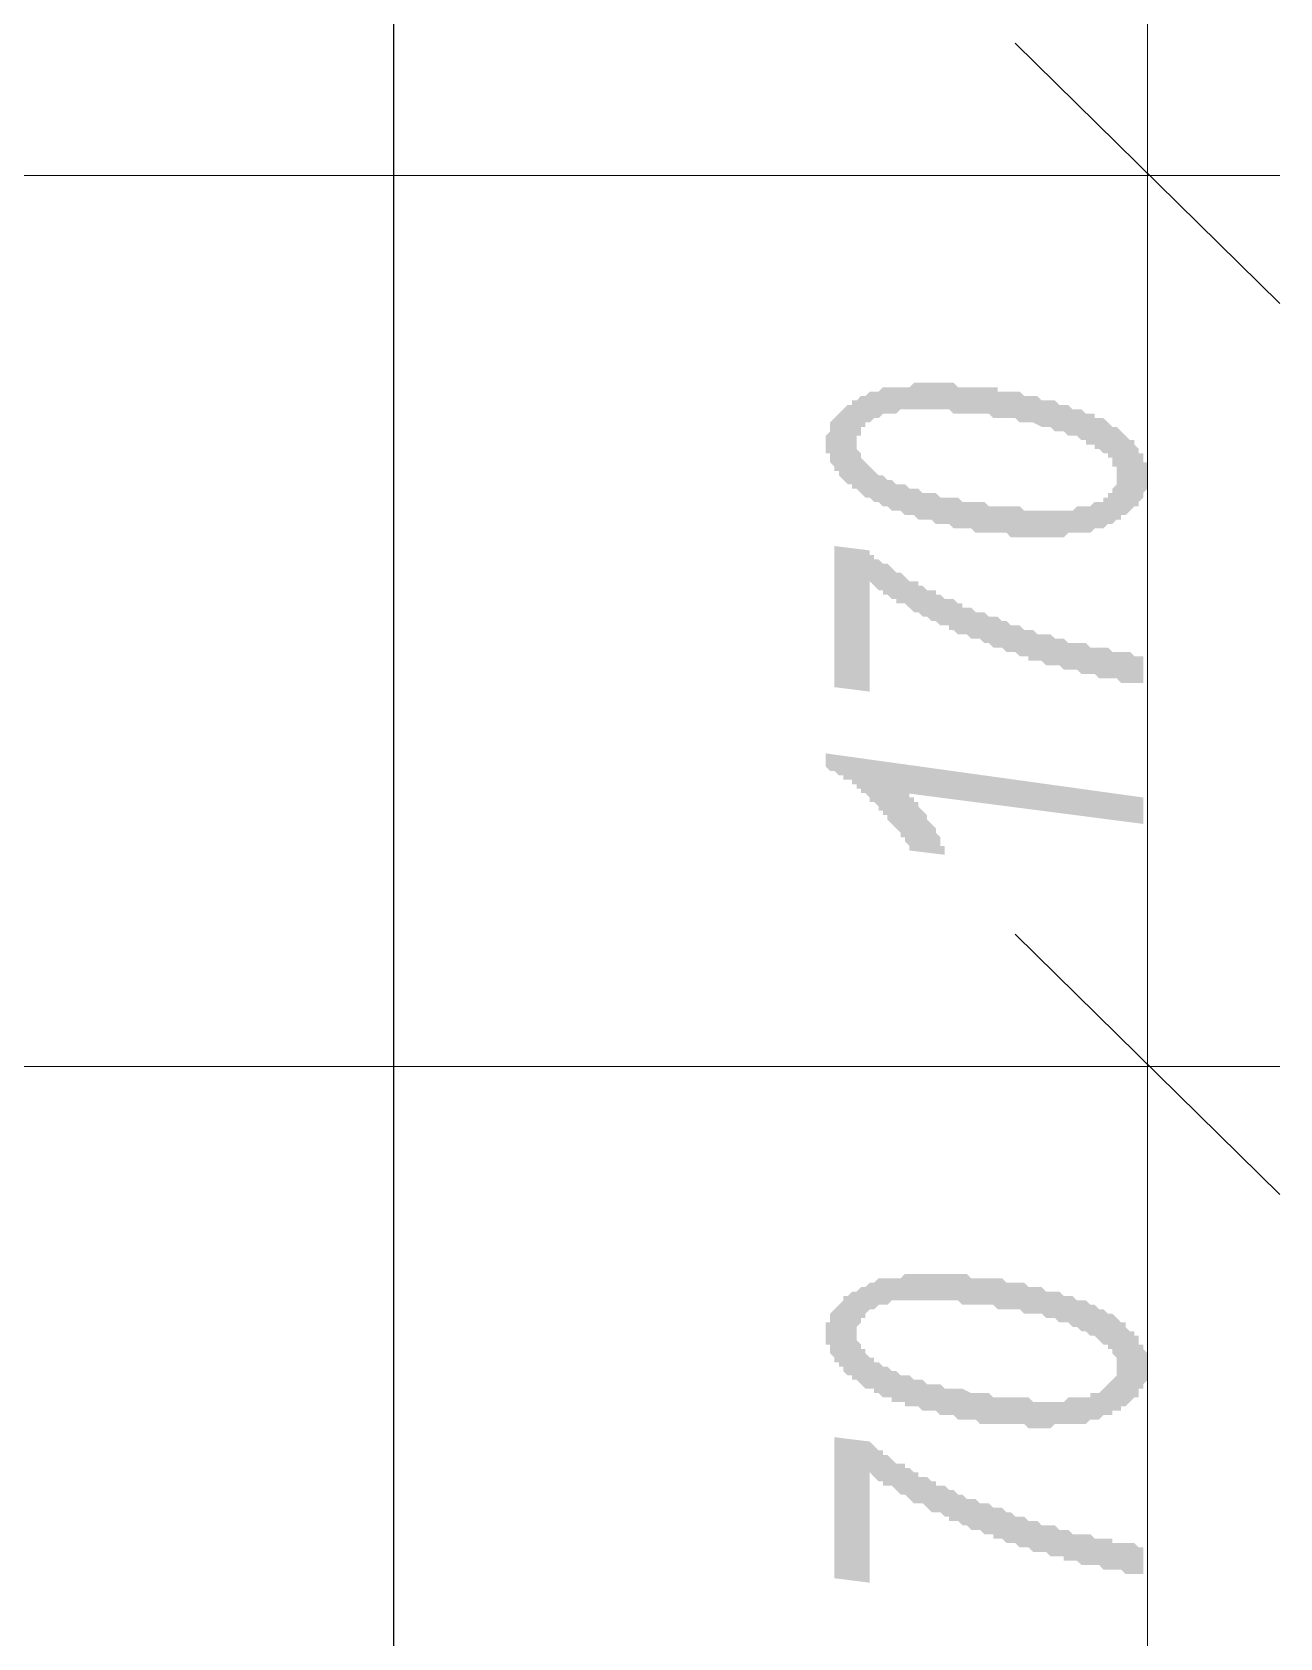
# Model space of a CAD drawing. Header units: millimetres. Extents: x 1372 to 666090, y 1285 to 31551.
# Drawn here: x 612257 to 613438, y 7291 to 8810 of the extents above; entities that cross this region are included whole.
import ezdxf

# ---------------------------------------------------------------- set-up
doc = ezdxf.new("R2010")
doc.units = ezdxf.units.MM
doc.layers.add('PDF _0', color=7, linetype='Continuous')

msp = doc.modelspace()

# ---------------------------------------------------------------- hatches: boundary and pattern name
at = {"layer": 'PDF _0', "transparency": 33554559}
h = msp.add_hatch(color=256, dxfattribs=at)
h.paths.add_polyline_path([(613208.3, 8332), (613204.1, 8332), (613199.9, 8332), (613199.9, 8332), (613195.8, 8332), (613191.6, 8332), (613187.4, 8332), (613183.2, 8332), (613179.1, 8336.2), (613174.9, 8336.2), (613170.7, 8336.2), (613166.6, 8336.2), (613162.4, 8336.2), (613158.2, 8336.2), (613154, 8336.2), (613149.9, 8336.2), (613145.7, 8340.3), (613141.5, 8340.3), (613137.4, 8340.3), (613133.2, 8340.3), (613129, 8340.3), (613124.8, 8344.5), (613120.7, 8344.5), (613116.5, 8344.5), (613112.3, 8344.5), (613108.2, 8348.7), (613104, 8348.7), (613099.8, 8348.7), (613095.7, 8348.7), (613091.5, 8352.9), (613087.3, 8352.9), (613083.1, 8352.9), (613083.1, 8352.9), (613079, 8357), (613074.8, 8357), (613070.6, 8357), (613070.6, 8357), (613066.5, 8361.2), (613062.3, 8361.2), (613058.1, 8365.4), (613053.9, 8365.4), (613053.9, 8365.4), (613049.8, 8369.5), (613045.6, 8369.5), (613041.4, 8373.7), (613041.4, 8373.7), (613037.3, 8377.9), (613037.3, 8377.9), (613033.1, 8377.9), (613033.1, 8382.1), (613028.9, 8382.1), (613024.7, 8386.2), (613024.7, 8386.2), (613020.6, 8390.4), (613020.6, 8394.6), (613016.4, 8394.6), (613016.4, 8398.7), (613016.4, 8398.7), (613012.2, 8402.9), (613012.2, 8402.9), (613012.2, 8407.1), (613012.2, 8411.3), (613008.1, 8411.3), (613008.1, 8415.4), (613008.1, 8419.6), (613008.1, 8419.6), (613008.1, 8423.8), (613008.1, 8427.9), (613008.1, 8427.9), (613012.2, 8432.1), (613012.2, 8436.3), (613012.2, 8436.3), (613012.2, 8440.5), (613016.4, 8444.6), (613016.4, 8444.6), (613020.6, 8448.8), (613020.6, 8448.8), (613024.7, 8453), (613024.7, 8453), (613028.9, 8457.1), (613033.1, 8457.1), (613033.1, 8461.3), (613037.3, 8461.3), (613041.4, 8465.5), (613041.4, 8465.5), (613045.6, 8465.5), (613049.8, 8469.7), (613053.9, 8469.7), (613053.9, 8469.7), (613058.1, 8469.7), (613062.3, 8473.8), (613066.5, 8473.8), (613070.6, 8473.8), (613074.8, 8473.8), (613079, 8473.8), (613083.1, 8473.8), (613087.3, 8473.8), (613091.5, 8478), (613095.7, 8478), (613099.8, 8478), (613104, 8478), (613108.2, 8478), (613112.3, 8478), (613116.5, 8478), (613120.7, 8478), (613124.8, 8478), (613129, 8478), (613133.2, 8473.8), (613137.4, 8473.8), (613141.5, 8473.8), (613145.7, 8473.8), (613149.9, 8473.8), (613154, 8473.8), (613158.2, 8473.8), (613162.4, 8473.8), (613166.6, 8473.8), (613170.7, 8473.8), (613170.7, 8469.7), (613174.9, 8469.7), (613179.1, 8469.7), (613183.2, 8469.7), (613187.4, 8469.7), (613191.6, 8469.7), (613195.8, 8465.5), (613199.9, 8465.5), (613204.1, 8465.5), (613204.1, 8465.5), (613208.3, 8465.5), (613212.4, 8461.3), (613216.6, 8461.3), (613220.8, 8461.3), (613225, 8461.3), (613229.1, 8457.1), (613233.3, 8457.1), (613237.5, 8457.1), (613241.6, 8453), (613245.8, 8453), (613250, 8453), (613254.2, 8448.8), (613258.3, 8448.8), (613262.5, 8448.8), (613262.5, 8444.6), (613266.7, 8444.6), (613270.8, 8444.6), (613275, 8440.5), (613275, 8440.5), (613279.2, 8436.3), (613283.4, 8436.3), (613283.4, 8436.3), (613287.5, 8432.1), (613287.5, 8432.1), (613291.7, 8427.9), (613291.7, 8427.9), (613295.9, 8423.8), (613300, 8423.8), (613300, 8419.6), (613304.2, 8415.4), (613304.2, 8415.4), (613304.2, 8411.3), (613308.4, 8411.3), (613308.4, 8407.1), (613308.4, 8402.9), (613312.6, 8402.9), (613312.6, 8398.7), (613312.6, 8394.6), (613312.6, 8394.6), (613312.6, 8390.4), (613312.6, 8390.4), (613312.6, 8386.2), (613312.6, 8382.1), (613312.6, 8377.9), (613312.6, 8377.9), (613308.4, 8373.7), (613308.4, 8373.7), (613308.4, 8369.5), (613304.2, 8365.4), (613304.2, 8365.4), (613304.2, 8361.2), (613300, 8361.2), (613295.9, 8357), (613295.9, 8357), (613291.7, 8352.9), (613287.5, 8352.9), (613287.5, 8348.7), (613283.4, 8348.7), (613279.2, 8344.5), (613279.2, 8344.5), (613275, 8344.5), (613270.8, 8340.3), (613266.7, 8340.3), (613266.7, 8340.3), (613262.5, 8340.3), (613258.3, 8336.2), (613254.2, 8336.2), (613250, 8336.2), (613245.8, 8336.2), (613241.6, 8336.2), (613237.5, 8336.2), (613233.3, 8332), (613229.1, 8332), (613225, 8332), (613220.8, 8332), (613216.6, 8332), (613208.3, 8332), (613208.3, 8332)], flags=0)
h.paths.add_polyline_path([(613220.8, 8357), (613225, 8357), (613229.1, 8357), (613233.3, 8357), (613237.5, 8357), (613241.6, 8357), (613245.8, 8361.2), (613250, 8361.2), (613254.2, 8361.2), (613258.3, 8361.2), (613258.3, 8361.2), (613262.5, 8365.4), (613266.7, 8365.4), (613270.8, 8365.4), (613270.8, 8369.5), (613275, 8369.5), (613275, 8373.7), (613279.2, 8373.7), (613279.2, 8377.9), (613283.4, 8382.1), (613283.4, 8382.1), (613283.4, 8386.2), (613283.4, 8390.4), (613283.4, 8390.4), (613283.4, 8390.4), (613283.4, 8394.6), (613283.4, 8398.7), (613279.2, 8398.7), (613279.2, 8402.9), (613279.2, 8407.1), (613275, 8407.1), (613275, 8411.3), (613270.8, 8411.3), (613266.7, 8415.4), (613262.5, 8415.4), (613262.5, 8415.4), (613262.5, 8419.6), (613258.3, 8419.6), (613254.2, 8419.6), (613254.2, 8423.8), (613250, 8423.8), (613245.8, 8427.9), (613245.8, 8427.9), (613241.6, 8427.9), (613237.5, 8427.9), (613233.3, 8432.1), (613229.1, 8432.1), (613225, 8432.1), (613220.8, 8436.3), (613216.6, 8436.3), (613216.6, 8436.3), (613212.4, 8436.3), (613204.1, 8440.5), (613199.9, 8440.5), (613195.8, 8440.5), (613191.6, 8440.5), (613187.4, 8444.6), (613183.2, 8444.6), (613179.1, 8444.6), (613174.9, 8444.6), (613170.7, 8444.6), (613166.6, 8444.6), (613162.4, 8448.8), (613154, 8448.8), (613149.9, 8448.8), (613145.7, 8448.8), (613141.5, 8448.8), (613137.4, 8448.8), (613133.2, 8448.8), (613129, 8448.8), (613124.8, 8453), (613124.8, 8453), (613120.7, 8453), (613116.5, 8453), (613112.3, 8453), (613108.2, 8453), (613104, 8453), (613104, 8453), (613099.8, 8453), (613095.7, 8453), (613087.3, 8453), (613083.1, 8453), (613079, 8453), (613074.8, 8448.8), (613070.6, 8448.8), (613066.5, 8448.8), (613062.3, 8448.8), (613062.3, 8448.8), (613058.1, 8444.6), (613053.9, 8444.6), (613053.9, 8444.6), (613049.8, 8440.5), (613045.6, 8440.5), (613045.6, 8436.3), (613041.4, 8436.3), (613041.4, 8432.1), (613041.4, 8427.9), (613037.3, 8427.9), (613037.3, 8423.8), (613037.3, 8419.6), (613037.3, 8419.6), (613037.3, 8419.6), (613037.3, 8415.4), (613041.4, 8411.3), (613041.4, 8411.3), (613041.4, 8407.1), (613045.6, 8402.9), (613045.6, 8402.9), (613049.8, 8398.7), (613049.8, 8398.7), (613053.9, 8394.6), (613053.9, 8394.6), (613058.1, 8390.4), (613062.3, 8390.4), (613066.5, 8386.2), (613070.6, 8386.2), (613070.6, 8386.2), (613074.8, 8382.1), (613079, 8382.1), (613079, 8382.1), (613083.1, 8382.1), (613087.3, 8377.9), (613091.5, 8377.9), (613091.5, 8377.9), (613095.7, 8377.9), (613099.8, 8373.7), (613104, 8373.7), (613108.2, 8373.7), (613112.3, 8373.7), (613116.5, 8369.5), (613120.7, 8369.5), (613124.8, 8369.5), (613129, 8369.5), (613133.2, 8369.5), (613137.4, 8365.4), (613145.7, 8365.4), (613149.9, 8365.4), (613154, 8365.4), (613158.2, 8365.4), (613162.4, 8361.2), (613166.6, 8361.2), (613170.7, 8361.2), (613179.1, 8361.2), (613183.2, 8361.2), (613187.4, 8361.2), (613191.6, 8361.2), (613195.8, 8357), (613195.8, 8357), (613199.9, 8357), (613204.1, 8357), (613208.3, 8357), (613212.4, 8357), (613216.6, 8357), (613216.6, 8357), (613220.8, 8357)], flags=0)
for points in [[(613308.4, 8194.3), (613304.2, 8194.3), (613300, 8194.3), (613295.9, 8194.3), (613291.7, 8194.3), (613291.7, 8194.3), (613287.5, 8194.3), (613283.4, 8198.5), (613279.2, 8198.5), (613275, 8198.5), (613270.8, 8198.5), (613266.7, 8198.5), (613262.5, 8202.7), (613258.3, 8202.7), (613254.2, 8202.7), (613250, 8202.7), (613245.8, 8206.9), (613241.6, 8206.9), (613237.5, 8206.9), (613233.3, 8206.9), (613233.3, 8206.9), (613229.1, 8211), (613225, 8211), (613220.8, 8211), (613216.6, 8211), (613212.4, 8215.2), (613208.3, 8215.2), (613204.1, 8215.2), (613199.9, 8215.2), (613199.9, 8219.4), (613195.8, 8219.4), (613191.6, 8219.4), (613187.4, 8223.5), (613183.2, 8223.5), (613179.1, 8223.5), (613174.9, 8227.7), (613170.7, 8227.7), (613166.6, 8227.7), (613166.6, 8227.7), (613162.4, 8231.9), (613158.2, 8231.9), (613154, 8236.1), (613149.9, 8236.1), (613145.7, 8236.1), (613141.5, 8240.2), (613137.4, 8240.2), (613133.2, 8240.2), (613133.2, 8240.2), (613129, 8244.4), (613124.8, 8244.4), (613124.8, 8248.6), (613120.7, 8248.6), (613116.5, 8248.6), (613112.3, 8252.7), (613108.2, 8252.7), (613104, 8256.9), (613104, 8256.9), (613099.8, 8256.9), (613095.7, 8261.1), (613091.5, 8261.1), (613087.3, 8265.3), (613087.3, 8265.3), (613083.1, 8269.4), (613079, 8269.4), (613074.8, 8269.4), (613074.8, 8273.6), (613070.6, 8273.6), (613066.5, 8277.8), (613062.3, 8277.8), (613062.3, 8281.9), (613058.1, 8281.9), (613053.9, 8286.1), (613053.9, 8286.1), (613049.8, 8290.3), (613049.8, 8290.3), (613049.8, 8186), (613016.4, 8190.2), (613016.4, 8323.7), (613049.8, 8319.5), (613049.8, 8315.3), (613053.9, 8315.3), (613053.9, 8311.1), (613058.1, 8311.1), (613062.3, 8307), (613062.3, 8307), (613066.5, 8307), (613070.6, 8302.8), (613070.6, 8302.8), (613074.8, 8298.6), (613079, 8298.6), (613083.1, 8294.5), (613083.1, 8294.5), (613087.3, 8290.3), (613091.5, 8290.3), (613095.7, 8290.3), (613095.7, 8286.1), (613099.8, 8286.1), (613104, 8281.9), (613108.2, 8281.9), (613112.3, 8281.9), (613112.3, 8277.8), (613116.5, 8277.8), (613120.7, 8273.6), (613124.8, 8273.6), (613129, 8273.6), (613133.2, 8269.4), (613137.4, 8269.4), (613137.4, 8265.3), (613141.5, 8265.3), (613145.7, 8265.3), (613149.9, 8261.1), (613154, 8261.1), (613158.2, 8261.1), (613162.4, 8256.9), (613166.6, 8256.9), (613170.7, 8256.9), (613174.9, 8252.7), (613179.1, 8252.7), (613179.1, 8252.7), (613183.2, 8248.6), (613187.4, 8248.6), (613191.6, 8248.6), (613195.8, 8244.4), (613199.9, 8244.4), (613204.1, 8244.4), (613208.3, 8240.2), (613212.4, 8240.2), (613216.6, 8240.2), (613220.8, 8240.2), (613225, 8236.1), (613229.1, 8236.1), (613233.3, 8236.1), (613233.3, 8236.1), (613237.5, 8231.9), (613241.6, 8231.9), (613245.8, 8231.9), (613250, 8231.9), (613254.2, 8231.9), (613258.3, 8227.7), (613262.5, 8227.7), (613266.7, 8227.7), (613270.8, 8227.7), (613275, 8227.7), (613279.2, 8223.5), (613279.2, 8223.5), (613283.4, 8223.5), (613287.5, 8223.5), (613291.7, 8223.5), (613295.9, 8223.5), (613300, 8219.4), (613304.2, 8219.4), (613308.4, 8219.4), (613308.4, 8219.4)], [(613308.4, 8060.9), (613083.1, 8090.1), (613083.1, 8090.1), (613087.3, 8090.1), (613087.3, 8085.9), (613091.5, 8085.9), (613091.5, 8081.7), (613095.7, 8081.7), (613095.7, 8077.5), (613099.8, 8073.4), (613099.8, 8073.4), (613104, 8069.2), (613104, 8069.2), (613104, 8065), (613108.2, 8060.9), (613108.2, 8060.9), (613112.3, 8056.7), (613112.3, 8052.5), (613112.3, 8052.5), (613116.5, 8048.3), (613116.5, 8044.2), (613116.5, 8040), (613120.7, 8040), (613120.7, 8035.8), (613120.7, 8031.7), (613087.3, 8035.8), (613087.3, 8040), (613083.1, 8044.2), (613083.1, 8044.2), (613083.1, 8048.3), (613079, 8048.3), (613079, 8052.5), (613074.8, 8056.7), (613074.8, 8056.7), (613070.6, 8060.9), (613070.6, 8060.9), (613066.5, 8065), (613066.5, 8069.2), (613062.3, 8069.2), (613062.3, 8073.4), (613058.1, 8073.4), (613058.1, 8077.5), (613053.9, 8081.7), (613049.8, 8081.7), (613049.8, 8085.9), (613045.6, 8090.1), (613041.4, 8090.1), (613041.4, 8094.2), (613037.3, 8094.2), (613037.3, 8098.4), (613033.1, 8098.4), (613033.1, 8102.6), (613028.9, 8102.6), (613028.9, 8102.6), (613024.7, 8102.6), (613024.7, 8106.7), (613020.6, 8106.7), (613016.4, 8110.9), (613012.2, 8110.9), (613008.1, 8115.1), (613008.1, 8115.1), (613008.1, 8127.6), (613308.4, 8085.9)], [(613308.4, 7351.7), (613304.2, 7351.7), (613300, 7351.7), (613295.9, 7351.7), (613291.7, 7351.7), (613291.7, 7351.7), (613287.5, 7355.9), (613283.4, 7355.9), (613279.2, 7355.9), (613275, 7355.9), (613270.8, 7355.9), (613266.7, 7360.1), (613262.5, 7360.1), (613258.3, 7360.1), (613254.2, 7360.1), (613250, 7360.1), (613245.8, 7364.2), (613241.6, 7364.2), (613237.5, 7364.2), (613233.3, 7364.2), (613233.3, 7368.4), (613229.1, 7368.4), (613225, 7368.4), (613220.8, 7368.4), (613216.6, 7372.6), (613212.4, 7372.6), (613208.3, 7372.6), (613204.1, 7372.6), (613199.9, 7376.8), (613199.9, 7376.8), (613195.8, 7376.8), (613191.6, 7376.8), (613187.4, 7380.9), (613183.2, 7380.9), (613179.1, 7380.9), (613174.9, 7385.1), (613170.7, 7385.1), (613166.6, 7385.1), (613166.6, 7389.3), (613162.4, 7389.3), (613158.2, 7389.3), (613154, 7393.4), (613149.9, 7393.4), (613145.7, 7393.4), (613141.5, 7397.6), (613137.4, 7397.6), (613133.2, 7401.8), (613133.2, 7401.8), (613129, 7401.8), (613124.8, 7401.8), (613124.8, 7406), (613120.7, 7406), (613116.5, 7410.1), (613112.3, 7410.1), (613108.2, 7410.1), (613104, 7414.3), (613104, 7414.3), (613099.8, 7418.5), (613095.7, 7418.5), (613091.5, 7418.5), (613087.3, 7422.6), (613087.3, 7422.6), (613083.1, 7426.8), (613079, 7426.8), (613074.8, 7431), (613074.8, 7431), (613070.6, 7435.2), (613066.5, 7435.2), (613062.3, 7435.2), (613062.3, 7439.3), (613058.1, 7439.3), (613053.9, 7443.5), (613053.9, 7443.5), (613049.8, 7447.7), (613049.8, 7447.7), (613049.8, 7343.4), (613016.4, 7347.6), (613016.4, 7481), (613049.8, 7476.9), (613049.8, 7476.9), (613053.9, 7472.7), (613053.9, 7472.7), (613058.1, 7468.5), (613062.3, 7468.5), (613062.3, 7464.3), (613066.5, 7464.3), (613070.6, 7460.2), (613070.6, 7460.2), (613074.8, 7456), (613079, 7456), (613083.1, 7456), (613083.1, 7451.8), (613087.3, 7451.8), (613091.5, 7447.7), (613095.7, 7447.7), (613095.7, 7443.5), (613099.8, 7443.5), (613104, 7443.5), (613108.2, 7439.3), (613112.3, 7439.3), (613112.3, 7435.2), (613116.5, 7435.2), (613120.7, 7435.2), (613124.8, 7431), (613129, 7431), (613133.2, 7426.8), (613137.4, 7426.8), (613137.4, 7426.8), (613141.5, 7422.6), (613145.7, 7422.6), (613149.9, 7422.6), (613154, 7418.5), (613158.2, 7418.5), (613162.4, 7418.5), (613166.6, 7414.3), (613170.7, 7414.3), (613174.9, 7414.3), (613179.1, 7410.1), (613179.1, 7410.1), (613183.2, 7410.1), (613187.4, 7406), (613191.6, 7406), (613195.8, 7406), (613199.9, 7401.8), (613204.1, 7401.8), (613208.3, 7401.8), (613212.4, 7397.6), (613216.6, 7397.6), (613220.8, 7397.6), (613225, 7397.6), (613229.1, 7393.4), (613233.3, 7393.4), (613233.3, 7393.4), (613237.5, 7393.4), (613241.6, 7389.3), (613245.8, 7389.3), (613250, 7389.3), (613254.2, 7389.3), (613258.3, 7389.3), (613262.5, 7385.1), (613266.7, 7385.1), (613270.8, 7385.1), (613275, 7385.1), (613279.2, 7385.1), (613279.2, 7380.9), (613283.4, 7380.9), (613287.5, 7380.9), (613291.7, 7380.9), (613295.9, 7380.9), (613300, 7380.9), (613304.2, 7376.8), (613308.4, 7376.8), (613308.4, 7376.8)]]:
    msp.add_hatch(color=256, dxfattribs=at).paths.add_polyline_path(points)
h = msp.add_hatch(color=256, dxfattribs=at)
h.paths.add_polyline_path([(613208.3, 7489.4), (613204.1, 7489.4), (613199.9, 7489.4), (613199.9, 7489.4), (613195.8, 7493.5), (613191.6, 7493.5), (613187.4, 7493.5), (613183.2, 7493.5), (613179.1, 7493.5), (613174.9, 7493.5), (613170.7, 7493.5), (613166.6, 7493.5), (613162.4, 7493.5), (613158.2, 7493.5), (613154, 7493.5), (613149.9, 7497.7), (613145.7, 7497.7), (613141.5, 7497.7), (613137.4, 7497.7), (613133.2, 7497.7), (613129, 7501.9), (613124.8, 7501.9), (613120.7, 7501.9), (613116.5, 7501.9), (613112.3, 7506.1), (613108.2, 7506.1), (613104, 7506.1), (613099.8, 7506.1), (613095.7, 7510.2), (613091.5, 7510.2), (613087.3, 7510.2), (613083.1, 7510.2), (613083.1, 7514.4), (613079, 7514.4), (613074.8, 7514.4), (613070.6, 7514.4), (613070.6, 7518.6), (613066.5, 7518.6), (613062.3, 7518.6), (613058.1, 7522.7), (613053.9, 7522.7), (613053.9, 7526.9), (613049.8, 7526.9), (613045.6, 7526.9), (613041.4, 7531.1), (613041.4, 7531.1), (613037.3, 7535.3), (613037.3, 7535.3), (613033.1, 7535.3), (613033.1, 7539.4), (613028.9, 7539.4), (613024.7, 7543.6), (613024.7, 7547.8), (613020.6, 7547.8), (613020.6, 7551.9), (613016.4, 7551.9), (613016.4, 7556.1), (613016.4, 7556.1), (613012.2, 7560.3), (613012.2, 7560.3), (613012.2, 7564.5), (613012.2, 7568.6), (613008.1, 7568.6), (613008.1, 7572.8), (613008.1, 7577), (613008.1, 7581.1), (613008.1, 7581.1), (613008.1, 7585.3), (613008.1, 7589.5), (613012.2, 7589.5), (613012.2, 7593.7), (613012.2, 7597.8), (613012.2, 7597.8), (613016.4, 7602), (613016.4, 7602), (613020.6, 7606.2), (613020.6, 7606.2), (613024.7, 7610.3), (613024.7, 7614.5), (613028.9, 7614.5), (613033.1, 7618.7), (613033.1, 7618.7), (613037.3, 7618.7), (613041.4, 7622.9), (613041.4, 7622.9), (613045.6, 7622.9), (613049.8, 7627), (613053.9, 7627), (613053.9, 7627), (613058.1, 7631.2), (613062.3, 7631.2), (613066.5, 7631.2), (613070.6, 7631.2), (613074.8, 7631.2), (613079, 7631.2), (613083.1, 7635.4), (613087.3, 7635.4), (613091.5, 7635.4), (613095.7, 7635.4), (613099.8, 7635.4), (613104, 7635.4), (613108.2, 7635.4), (613112.3, 7635.4), (613116.5, 7635.4), (613120.7, 7635.4), (613124.8, 7635.4), (613129, 7635.4), (613133.2, 7635.4), (613137.4, 7635.4), (613141.5, 7635.4), (613145.7, 7631.2), (613149.9, 7631.2), (613154, 7631.2), (613158.2, 7631.2), (613162.4, 7631.2), (613166.6, 7631.2), (613170.7, 7631.2), (613170.7, 7631.2), (613174.9, 7631.2), (613179.1, 7627), (613183.2, 7627), (613187.4, 7627), (613191.6, 7627), (613195.8, 7627), (613199.9, 7622.9), (613204.1, 7622.9), (613204.1, 7622.9), (613208.3, 7622.9), (613212.4, 7622.9), (613216.6, 7618.7), (613220.8, 7618.7), (613225, 7618.7), (613229.1, 7618.7), (613233.3, 7614.5), (613237.5, 7614.5), (613241.6, 7614.5), (613245.8, 7610.3), (613250, 7610.3), (613254.2, 7610.3), (613258.3, 7606.2), (613262.5, 7606.2), (613262.5, 7606.2), (613266.7, 7602), (613270.8, 7602), (613275, 7597.8), (613275, 7597.8), (613279.2, 7597.8), (613283.4, 7593.7), (613283.4, 7593.7), (613287.5, 7589.5), (613287.5, 7589.5), (613291.7, 7589.5), (613291.7, 7585.3), (613295.9, 7581.1), (613300, 7581.1), (613300, 7577), (613304.2, 7577), (613304.2, 7572.8), (613304.2, 7568.6), (613308.4, 7568.6), (613308.4, 7564.5), (613308.4, 7564.5), (613312.6, 7560.3), (613312.6, 7556.1), (613312.6, 7556.1), (613312.6, 7551.9), (613312.6, 7547.8), (613312.6, 7547.8), (613312.6, 7543.6), (613312.6, 7539.4), (613312.6, 7539.4), (613312.6, 7535.3), (613308.4, 7531.1), (613308.4, 7531.1), (613308.4, 7526.9), (613304.2, 7526.9), (613304.2, 7522.7), (613304.2, 7518.6), (613300, 7518.6), (613295.9, 7514.4), (613295.9, 7514.4), (613291.7, 7510.2), (613287.5, 7510.2), (613287.5, 7506.1), (613283.4, 7506.1), (613279.2, 7506.1), (613279.2, 7501.9), (613275, 7501.9), (613270.8, 7501.9), (613266.7, 7497.7), (613266.7, 7497.7), (613262.5, 7497.7), (613258.3, 7497.7), (613254.2, 7493.5), (613250, 7493.5), (613245.8, 7493.5), (613241.6, 7493.5), (613237.5, 7493.5), (613233.3, 7493.5), (613229.1, 7493.5), (613225, 7493.5), (613220.8, 7489.4), (613216.6, 7489.4), (613208.3, 7489.4), (613208.3, 7489.4)], flags=0)
h.paths.add_polyline_path([(613220.8, 7514.4), (613225, 7514.4), (613229.1, 7514.4), (613233.3, 7514.4), (613237.5, 7518.6), (613241.6, 7518.6), (613245.8, 7518.6), (613250, 7518.6), (613254.2, 7518.6), (613258.3, 7518.6), (613258.3, 7522.7), (613262.5, 7522.7), (613266.7, 7522.7), (613270.8, 7526.9), (613270.8, 7526.9), (613275, 7531.1), (613275, 7531.1), (613279.2, 7535.3), (613279.2, 7535.3), (613283.4, 7539.4), (613283.4, 7539.4), (613283.4, 7543.6), (613283.4, 7547.8), (613283.4, 7547.8), (613283.4, 7551.9), (613283.4, 7551.9), (613283.4, 7556.1), (613279.2, 7560.3), (613279.2, 7560.3), (613279.2, 7564.5), (613275, 7564.5), (613275, 7568.6), (613270.8, 7568.6), (613266.7, 7572.8), (613262.5, 7577), (613262.5, 7577), (613262.5, 7577), (613258.3, 7577), (613254.2, 7581.1), (613254.2, 7581.1), (613250, 7581.1), (613245.8, 7585.3), (613245.8, 7585.3), (613241.6, 7585.3), (613237.5, 7589.5), (613233.3, 7589.5), (613229.1, 7589.5), (613225, 7593.7), (613220.8, 7593.7), (613216.6, 7593.7), (613216.6, 7593.7), (613212.4, 7597.8), (613204.1, 7597.8), (613199.9, 7597.8), (613195.8, 7597.8), (613191.6, 7602), (613187.4, 7602), (613183.2, 7602), (613179.1, 7602), (613174.9, 7602), (613170.7, 7602), (613166.6, 7606.2), (613162.4, 7606.2), (613154, 7606.2), (613149.9, 7606.2), (613145.7, 7606.2), (613141.5, 7606.2), (613137.4, 7606.2), (613133.2, 7610.3), (613129, 7610.3), (613124.8, 7610.3), (613124.8, 7610.3), (613120.7, 7610.3), (613116.5, 7610.3), (613112.3, 7610.3), (613108.2, 7610.3), (613104, 7610.3), (613104, 7610.3), (613099.8, 7610.3), (613095.7, 7610.3), (613087.3, 7610.3), (613083.1, 7610.3), (613079, 7610.3), (613074.8, 7610.3), (613070.6, 7610.3), (613066.5, 7606.2), (613062.3, 7606.2), (613062.3, 7606.2), (613058.1, 7606.2), (613053.9, 7602), (613053.9, 7602), (613049.8, 7602), (613045.6, 7597.8), (613045.6, 7593.7), (613041.4, 7593.7), (613041.4, 7589.5), (613041.4, 7589.5), (613037.3, 7585.3), (613037.3, 7581.1), (613037.3, 7581.1), (613037.3, 7581.1), (613037.3, 7577), (613037.3, 7572.8), (613041.4, 7568.6), (613041.4, 7568.6), (613041.4, 7564.5), (613045.6, 7564.5), (613045.6, 7560.3), (613049.8, 7556.1), (613049.8, 7556.1), (613053.9, 7556.1), (613053.9, 7551.9), (613058.1, 7551.9), (613062.3, 7547.8), (613066.5, 7547.8), (613070.6, 7543.6), (613070.6, 7543.6), (613074.8, 7543.6), (613079, 7539.4), (613079, 7539.4), (613083.1, 7539.4), (613087.3, 7539.4), (613091.5, 7535.3), (613091.5, 7535.3), (613095.7, 7535.3), (613099.8, 7535.3), (613104, 7531.1), (613108.2, 7531.1), (613112.3, 7531.1), (613116.5, 7531.1), (613120.7, 7526.9), (613124.8, 7526.9), (613129, 7526.9), (613133.2, 7526.9), (613137.4, 7526.9), (613145.7, 7522.7), (613149.9, 7522.7), (613154, 7522.7), (613158.2, 7522.7), (613162.4, 7522.7), (613166.6, 7518.6), (613170.7, 7518.6), (613179.1, 7518.6), (613183.2, 7518.6), (613187.4, 7518.6), (613191.6, 7518.6), (613195.8, 7518.6), (613195.8, 7518.6), (613199.9, 7518.6), (613204.1, 7514.4), (613208.3, 7514.4), (613212.4, 7514.4), (613216.6, 7514.4), (613216.6, 7514.4), (613220.8, 7514.4)], flags=0)

# ---------------------------------------------------------------- linework, layer by layer
at = {"layer": 'PDF _0', "lineweight": 25}
msp.add_lwpolyline([(612599.3, 6413.2), (611464.6, 6413.2), (611310.3, 6617.6), (611281.1, 6225.4), (611206, 6413.2), (606600.8, 6413.2), (606600.8, 9107.9), (606363, 9308.1), (606859.4, 9308.1), (606600.8, 9504.2), (606600.8, 11623.2), (609358.1, 11623.2), (609512.4, 11915.2), (609512.4, 11331.2), (609791.9, 11623.2), (612503.3, 11623.2), (612503.3, 9287.2), (612111.2, 9128.7), (612803.7, 9128.7), (612599.3, 8870.1)], close=True, dxfattribs=at)
at = {"layer": 'PDF _0', "lineweight": 9}
for points in [[(613312.6, 10359.3), (613312.6, 9516.7), (613312.6, 8674.1), (613312.6, 7831.4), (613312.6, 6993)], [(612365.7, 8674.1), (613437.7, 8674.1), (611427.1, 8674.1)], [(612365.7, 7831.4), (613437.7, 7831.4), (611427.1, 7831.4)]]:
    msp.add_lwpolyline(points, dxfattribs=at)
for points in [[(613187.4, 8799.2), (613437.7, 8553.1)], [(613187.4, 7956.6), (613437.7, 7710.5)]]:
    msp.add_lwpolyline(points, close=True, dxfattribs=at)

doc.saveas('drawing.dxf')
